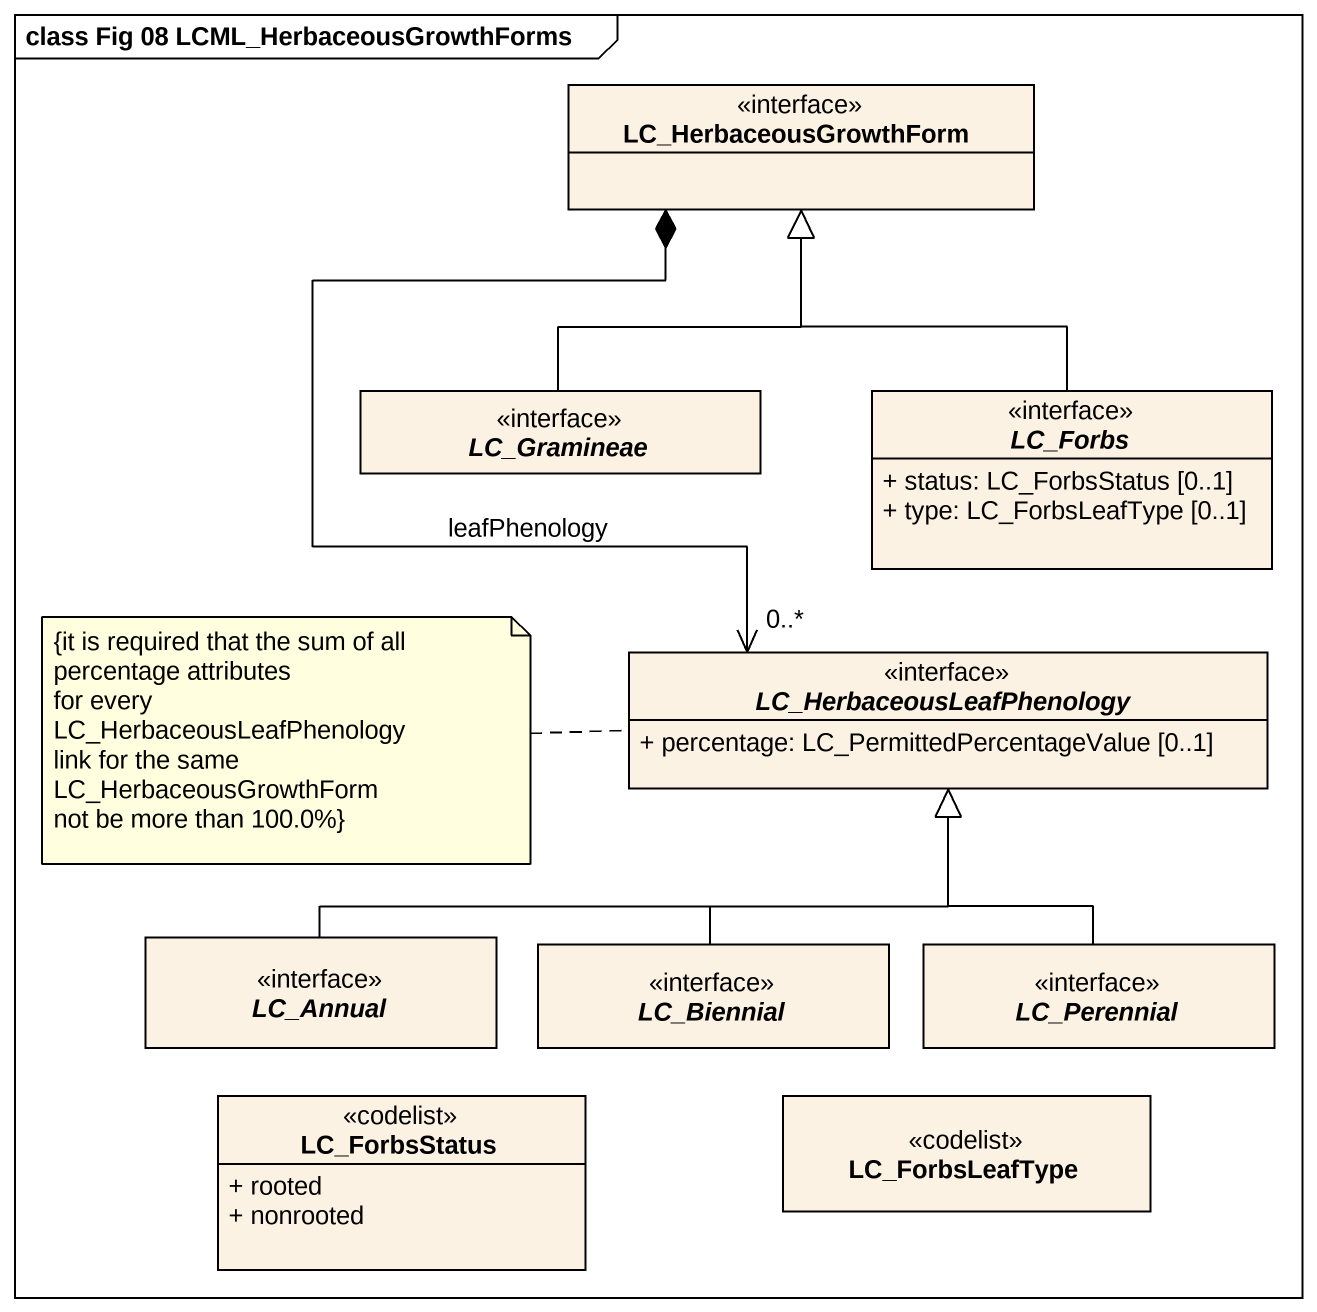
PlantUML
@startuml
mainframe class Fig 08 LCML_HerbaceousGrowthForms
hide circle
hide empty members
skinparam classAttributeIconSize 0
class LC_HerbaceousGrowthForm <<interface>> #FCF2E3
abstract class LC_Gramineae <<interface>> #FCF2E3
abstract class LC_Forbs <<interface>> #FCF2E3 {
  + status: LC_ForbsStatus [0..1]
  + type: LC_ForbsLeafType [0..1]
}
abstract class LC_HerbaceousLeafPhenology <<interface>> #FCF2E3 {
  + percentage: LC_PermittedPercentageValue [0..1]
}
abstract class LC_Annual <<interface>> #FCF2E3
abstract class LC_Biennial <<interface>> #FCF2E3
abstract class LC_Perennial <<interface>> #FCF2E3
class LC_ForbsStatus <<codelist>> #FCF2E3 {
  + rooted
  + nonrooted
}
class LC_ForbsLeafType <<codelist>> #FCF2E3
LC_Gramineae -up-|> LC_HerbaceousGrowthForm
LC_Forbs -up-|> LC_HerbaceousGrowthForm
LC_HerbaceousLeafPhenology "0..*" <-up-* LC_HerbaceousGrowthForm : leafPhenology
LC_Annual -right-|> LC_HerbaceousLeafPhenology
LC_Biennial -up-|> LC_HerbaceousLeafPhenology
LC_Perennial -up-|> LC_HerbaceousLeafPhenology
note left of LC_HerbaceousLeafPhenology
  {it is required that the sum of all percentage attributes
  for every LC_HerbaceousLeafPhenology
  link for the same LC_HerbaceousGrowthForm
  not be more than 100.0%}
end note
@enduml
